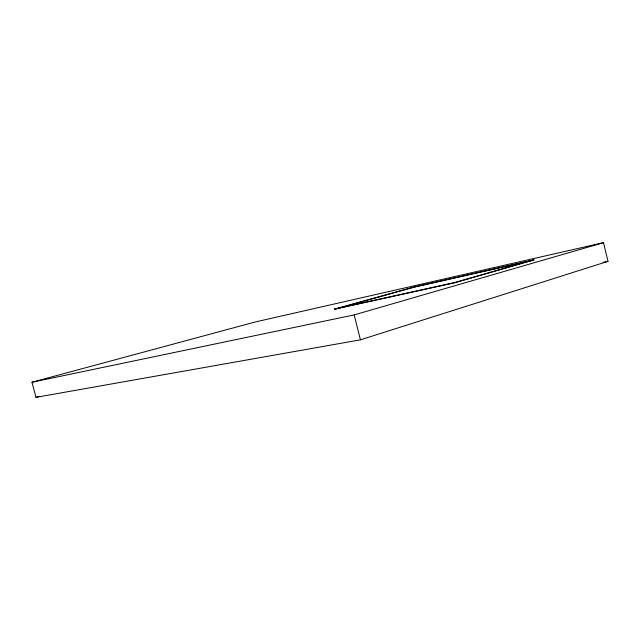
<?xml version="1.0" encoding="UTF-8"?>
<svg xmlns="http://www.w3.org/2000/svg" width="640" height="640" viewBox="0 0 640 640"><rect width="100%" height="100%" fill="white"/><g stroke="black" fill="none" stroke-linecap="round" stroke-linejoin="round"><path stroke-width="0.96" d="M360.424 339.84L608 261.344L603.52 242.656L255.2 321.992L32 382.224L35.984 397.344L360.424 339.84L354.184 314.912L32 382.224M354.184 314.912L603.52 242.656M334.416 309.144L454.608 282.544L533.848 259.872L454.672 282.8L334.416 309.144L413.6 287.104L533.848 259.872M35.984 397.344L38.864 396.528M334.472 309.36L413.648 287.304L533.904 260.104M603.12 262.36L608 261.344"/></g></svg>
